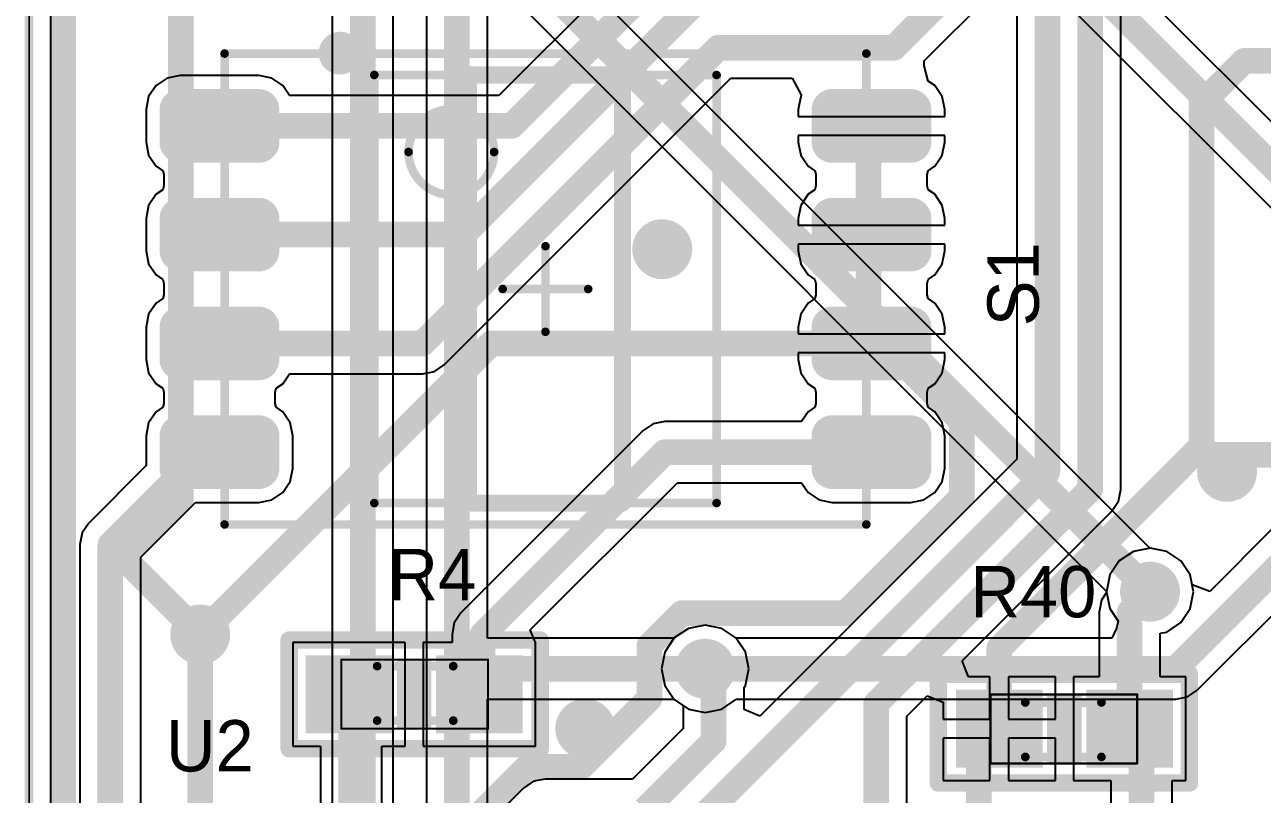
# Model space of a CAD drawing. Header units: millimetres. Extents: x 59 to 152, y 30 to 146.
# Drawn here: x 59.95 to 74.41, y 64.23 to 73.22 of the extents above; entities that cross this region are included whole.
import ezdxf

# ---------------------------------------------------------------- set-up
doc = ezdxf.new("R2010")
doc.units = ezdxf.units.MM
for name, color, linetype in [('BottomLayer', 5, 'Continuous'), ('BottomSolder', 6, 'Continuous'), ('KeepOutLayer', 6, 'Continuous'), ('Mechanical1', 6, 'Continuous'), ('Mechanical13', 56, 'Continuous'), ('Mechanical15', 56, 'Continuous'), ('Mechanical16', 56, 'Continuous'), ('Mechanical6', 56, 'Continuous'), ('MultiLayer', 9, 'Continuous'), ('TopLayer', 1, 'Continuous'), ('TopOverlay', 2, 'Continuous'), ('TopPaste', 8, 'Continuous'), ('TopSolder', 216, 'Continuous'), ('ViaHoleLayer', 16, 'Continuous')]:
    doc.layers.add(name, color=color, linetype=linetype)

# ---------------------------------------------------------------- blocks, each defined once
blk = doc.blocks.new('R0603_256')
at = {"layer": 'Mechanical16'}
for points, const_width in [([(-0.85, -0.4), (-0.85, 0.406)], 0.0254), ([(-0.85, 0.406), (0.864, 0.406)], 0.0254), ([(-0.432, 0.33), (0.457, 0.33)], 0.102), ([(0.864, -0.4), (0.864, 0.406)], 0.0254), ([(-0.432, -0.306), (0.457, -0.306)], 0.102), ([(-0.85, -0.4), (0.864, -0.4)], 0.0254)]:
    blk.add_lwpolyline(points, dxfattribs=dict(at, const_width=const_width))
for points, const_width in [([(-0.856, 0.406, 1), (-0.844, 0.406, 1)], 0.0127), ([(-0.856, 0.406, 1), (-0.844, 0.406, 1)], 0.0127), ([(-0.457, 0.33, 1), (-0.407, 0.33, 1)], 0.0508), ([(0.432, 0.33, 1), (0.483, 0.33, 1)], 0.0508), ([(0.857, 0.406, 1), (0.87, 0.406, 1)], 0.0127), ([(0.857, 0.406, 1), (0.87, 0.406, 1)], 0.0127), ([(-0.457, -0.306, 1), (-0.407, -0.306, 1)], 0.0508), ([(0.432, -0.306, 1), (0.483, -0.306, 1)], 0.0508), ([(-0.856, -0.4, 1), (-0.844, -0.4, 1)], 0.0127), ([(-0.856, -0.4, 1), (-0.844, -0.4, 1)], 0.0127), ([(0.857, -0.4, 1), (0.87, -0.4, 1)], 0.0127), ([(0.857, -0.4, 1), (0.87, -0.4, 1)], 0.0127)]:
    blk.add_lwpolyline(points, format="xyb", close=True, dxfattribs=dict(at, const_width=const_width))
for points in [[(-0.838, -0.4), (-0.432, -0.4), (-0.838, 0.406), (-0.432, 0.406)], [(0.432, -0.4), (0.838, -0.4), (0.432, 0.406), (0.838, 0.406)]]:
    blk.add_solid(points, dxfattribs=at)
at = {"layer": 'Mechanical6'}
blk.add_solid([(-0.2, -0.4), (0.203, -0.4), (-0.2, 0.406), (0.203, 0.406)], dxfattribs=at)
at = {"layer": 'TopLayer'}
for points in [[(-1.219, -0.406), (-0.305, -0.406), (-1.219, 0.406), (-0.305, 0.406)], [(0.305, -0.406), (1.219, -0.406), (0.305, 0.406), (1.219, 0.406)]]:
    blk.add_solid(points, dxfattribs=at)
at = {"layer": 'TopOverlay', "const_width": 0.203}
for points in [[(-1.46, -0.635), (-1.46, 0.635)], [(-1.46, 0.635), (1.473, 0.635)], [(1.473, -0.635), (1.473, 0.635)], [(-1.46, -0.635), (1.473, -0.635)]]:
    blk.add_lwpolyline(points, dxfattribs=at)
at = {"layer": 'TopOverlay', "const_width": 0.102}
for points in [[(-1.511, 0.635, 1), (-1.41, 0.635, 1)], [(-1.511, 0.635, 1), (-1.41, 0.635, 1)], [(1.422, 0.635, 1), (1.524, 0.635, 1)], [(1.422, 0.635, 1), (1.524, 0.635, 1)], [(-1.511, -0.635, 1), (-1.41, -0.635, 1)], [(-1.511, -0.635, 1), (-1.41, -0.635, 1)], [(1.422, -0.635, 1), (1.524, -0.635, 1)], [(1.422, -0.635, 1), (1.524, -0.635, 1)]]:
    blk.add_lwpolyline(points, format="xyb", close=True, dxfattribs=at)
at = {"layer": 'TopPaste'}
for points in [[(-1.219, -0.406), (-0.305, -0.406), (-1.219, 0.406), (-0.305, 0.406)], [(0.305, -0.406), (1.219, -0.406), (0.305, 0.406), (1.219, 0.406)]]:
    blk.add_solid(points, dxfattribs=at)
at = {"layer": 'TopSolder'}
for points in [[(-1.269, -0.456), (-0.255, -0.456), (-1.269, 0.456), (-0.255, 0.456)], [(0.255, -0.456), (1.269, -0.456), (0.255, 0.456), (1.269, 0.456)]]:
    blk.add_solid(points, dxfattribs=at)
blk = doc.blocks.new('R0603_291')
at = {"layer": 'Mechanical16'}
for points, const_width in [([(-0.85, 0.406), (-0.85, -0.4)], 0.0254), ([(0.864, 0.406), (-0.85, 0.406)], 0.0254), ([(0.457, 0.33), (-0.432, 0.33)], 0.102), ([(0.864, 0.406), (0.864, -0.4)], 0.0254), ([(0.457, -0.306), (-0.432, -0.306)], 0.102), ([(0.864, -0.4), (-0.85, -0.4)], 0.0254)]:
    blk.add_lwpolyline(points, dxfattribs=dict(at, const_width=const_width))
for points, const_width in [([(-0.856, 0.406, 1), (-0.844, 0.406, 1)], 0.0127), ([(-0.856, 0.406, 1), (-0.844, 0.406, 1)], 0.0127), ([(-0.457, 0.33, 1), (-0.407, 0.33, 1)], 0.0508), ([(0.432, 0.33, 1), (0.483, 0.33, 1)], 0.0508), ([(0.857, 0.406, 1), (0.87, 0.406, 1)], 0.0127), ([(0.857, 0.406, 1), (0.87, 0.406, 1)], 0.0127), ([(-0.457, -0.306, 1), (-0.407, -0.306, 1)], 0.0508), ([(0.432, -0.306, 1), (0.483, -0.306, 1)], 0.0508), ([(-0.856, -0.4, 1), (-0.844, -0.4, 1)], 0.0127), ([(-0.856, -0.4, 1), (-0.844, -0.4, 1)], 0.0127), ([(0.857, -0.4, 1), (0.87, -0.4, 1)], 0.0127), ([(0.857, -0.4, 1), (0.87, -0.4, 1)], 0.0127)]:
    blk.add_lwpolyline(points, format="xyb", close=True, dxfattribs=dict(at, const_width=const_width))
for points in [[(-0.838, -0.4), (-0.432, -0.4), (-0.838, 0.406), (-0.432, 0.406)], [(0.432, -0.4), (0.838, -0.4), (0.432, 0.406), (0.838, 0.406)]]:
    blk.add_solid(points, dxfattribs=at)
at = {"layer": 'Mechanical6'}
blk.add_solid([(-0.2, -0.4), (0.203, -0.4), (-0.2, 0.406), (0.203, 0.406)], dxfattribs=at)
at = {"layer": 'TopLayer'}
for points in [[(-1.219, -0.406), (-0.305, -0.406), (-1.219, 0.406), (-0.305, 0.406)], [(0.305, -0.406), (1.219, -0.406), (0.305, 0.406), (1.219, 0.406)]]:
    blk.add_solid(points, dxfattribs=at)
at = {"layer": 'TopOverlay', "const_width": 0.203}
for points in [[(-1.46, 0.635), (-1.46, -0.635)], [(1.473, 0.635), (-1.46, 0.635)], [(1.473, 0.635), (1.473, -0.635)], [(1.473, -0.635), (-1.46, -0.635)]]:
    blk.add_lwpolyline(points, dxfattribs=at)
at = {"layer": 'TopOverlay', "const_width": 0.102}
for points in [[(-1.511, 0.635, 1), (-1.41, 0.635, 1)], [(-1.511, 0.635, 1), (-1.41, 0.635, 1)], [(1.422, 0.635, 1), (1.524, 0.635, 1)], [(1.422, 0.635, 1), (1.524, 0.635, 1)], [(-1.511, -0.635, 1), (-1.41, -0.635, 1)], [(-1.511, -0.635, 1), (-1.41, -0.635, 1)], [(1.422, -0.635, 1), (1.524, -0.635, 1)], [(1.422, -0.635, 1), (1.524, -0.635, 1)]]:
    blk.add_lwpolyline(points, format="xyb", close=True, dxfattribs=at)
at = {"layer": 'TopPaste'}
for points in [[(-1.219, -0.406), (-0.305, -0.406), (-1.219, 0.406), (-0.305, 0.406)], [(0.305, -0.406), (1.219, -0.406), (0.305, 0.406), (1.219, 0.406)]]:
    blk.add_solid(points, dxfattribs=at)
at = {"layer": 'TopSolder'}
for points in [[(-1.269, -0.456), (-0.255, -0.456), (-1.269, 0.456), (-0.255, 0.456)], [(0.255, -0.456), (1.269, -0.456), (0.255, 0.456), (1.269, 0.456)]]:
    blk.add_solid(points, dxfattribs=at)
blk = doc.blocks.new('218_4LPSTR_330')
at = {"layer": 'Mechanical13', "const_width": 0.1}
for points in [[(-2, 2.5), (2, 2.5)], [(-2, -2.5), (-2, 2.5)], [(2, -2.5), (2, 2.5)], [(-2, -2.5), (2, -2.5)]]:
    blk.add_lwpolyline(points, dxfattribs=at)
at = {"layer": 'Mechanical13'}
for points, const_width in [([(-2.025, 2.5, 1), (-1.975, 2.5, 1)], 0.05), ([(-2.025, 2.5, 1), (-1.975, 2.5, 1)], 0.05), ([(1.975, 2.5, 1), (2.025, 2.5, 1)], 0.05), ([(1.975, 2.5, 1), (2.025, 2.5, 1)], 0.05), ([(-0.6, 1.6, 1), (-1.6, 1.6, 1)], 0.1), ([(-1.625, 1.6, 1), (-1.575, 1.6, 1)], 0.05), ([(-0.625, 1.6, 1), (-0.575, 1.6, 1)], 0.05), ([(-2.025, -2.5, 1), (-1.975, -2.5, 1)], 0.05), ([(-2.025, -2.5, 1), (-1.975, -2.5, 1)], 0.05), ([(1.975, -2.5, 1), (2.025, -2.5, 1)], 0.05), ([(1.975, -2.5, 1), (2.025, -2.5, 1)], 0.05)]:
    blk.add_lwpolyline(points, format="xyb", close=True, dxfattribs=dict(at, const_width=const_width))
at = {"layer": 'Mechanical15', "const_width": 0.1}
for points in [[(-3.75, 2.75), (3.75, 2.75)], [(-3.75, -2.75), (-3.75, 2.75)], [(3.75, -2.75), (3.75, 2.75)], [(0, -0.5), (0, 0.5)], [(-0.5, 0), (0.5, 0)], [(-3.75, -2.75), (3.75, -2.75)]]:
    blk.add_lwpolyline(points, dxfattribs=at)
at = {"layer": 'Mechanical15', "const_width": 0.05}
for points in [[(-3.775, 2.75, 1), (-3.725, 2.75, 1)], [(-3.775, 2.75, 1), (-3.725, 2.75, 1)], [(3.725, 2.75, 1), (3.775, 2.75, 1)], [(3.725, 2.75, 1), (3.775, 2.75, 1)], [(-0.025, 0.5, 1), (0.025, 0.5, 1)], [(-0.525, 0, 1), (-0.475, 0, 1)], [(0.475, 0, 1), (0.525, 0, 1)], [(-0.025, -0.5, 1), (0.025, -0.5, 1)], [(-3.775, -2.75, 1), (-3.725, -2.75, 1)], [(-3.775, -2.75, 1), (-3.725, -2.75, 1)], [(3.725, -2.75, 1), (3.775, -2.75, 1)], [(3.725, -2.75, 1), (3.775, -2.75, 1)]]:
    blk.add_lwpolyline(points, format="xyb", close=True, dxfattribs=at)
at = {"layer": 'TopLayer', "const_width": 0.19}
for points in [[(-4.365, 2.095, 1), (-4.175, 2.095, 1)], [(-3.445, 2.095, 1), (-3.255, 2.095, 1)], [(3.255, 2.095, 1), (3.445, 2.095, 1)], [(4.175, 2.095, 1), (4.365, 2.095, 1)], [(-4.365, 1.715, 1), (-4.175, 1.715, 1)], [(-3.445, 1.715, 1), (-3.255, 1.715, 1)], [(3.255, 1.715, 1), (3.445, 1.715, 1)], [(4.175, 1.715, 1), (4.365, 1.715, 1)], [(-4.365, 0.825, 1), (-4.175, 0.825, 1)], [(-3.445, 0.825, 1), (-3.255, 0.825, 1)], [(3.255, 0.825, 1), (3.445, 0.825, 1)], [(4.175, 0.825, 1), (4.365, 0.825, 1)], [(-4.365, 0.445, 1), (-4.175, 0.445, 1)], [(-3.445, 0.445, 1), (-3.255, 0.445, 1)], [(3.255, 0.445, 1), (3.445, 0.445, 1)], [(4.175, 0.445, 1), (4.365, 0.445, 1)], [(-4.365, -0.445, 1), (-4.175, -0.445, 1)], [(-3.445, -0.445, 1), (-3.255, -0.445, 1)], [(3.255, -0.445, 1), (3.445, -0.445, 1)], [(4.175, -0.445, 1), (4.365, -0.445, 1)], [(-4.365, -0.825, 1), (-4.175, -0.825, 1)], [(-3.445, -0.825, 1), (-3.255, -0.825, 1)], [(3.255, -0.825, 1), (3.445, -0.825, 1)], [(4.175, -0.825, 1), (4.365, -0.825, 1)], [(-4.365, -1.715, 1), (-4.175, -1.715, 1)], [(-3.445, -1.715, 1), (-3.255, -1.715, 1)], [(3.255, -1.715, 1), (3.445, -1.715, 1)], [(4.175, -1.715, 1), (4.365, -1.715, 1)], [(-4.365, -2.095, 1), (-4.175, -2.095, 1)], [(-3.445, -2.095, 1), (-3.255, -2.095, 1)], [(3.255, -2.095, 1), (3.445, -2.095, 1)], [(4.175, -2.095, 1), (4.365, -2.095, 1)]]:
    blk.add_lwpolyline(points, format="xyb", close=True, dxfattribs=at)
at = {"layer": 'TopLayer'}
for points in [[(-3.35, 1.525), (-3.35, 2.285), (-4.27, 1.525), (-4.27, 2.285)], [(4.27, 1.525), (4.27, 2.285), (3.35, 1.525), (3.35, 2.285)], [(-3.16, 1.715), (-3.16, 2.095), (-4.46, 1.715), (-4.46, 2.095)], [(4.46, 1.715), (4.46, 2.095), (3.16, 1.715), (3.16, 2.095)], [(-3.35, 0.255), (-3.35, 1.015), (-4.27, 0.255), (-4.27, 1.015)], [(4.27, 0.255), (4.27, 1.015), (3.35, 0.255), (3.35, 1.015)], [(-3.16, 0.445), (-3.16, 0.825), (-4.46, 0.445), (-4.46, 0.825)], [(4.46, 0.445), (4.46, 0.825), (3.16, 0.445), (3.16, 0.825)], [(-3.35, -1.015), (-3.35, -0.255), (-4.27, -1.015), (-4.27, -0.255)], [(4.27, -1.015), (4.27, -0.255), (3.35, -1.015), (3.35, -0.255)], [(-3.16, -0.825), (-3.16, -0.445), (-4.46, -0.825), (-4.46, -0.445)], [(4.46, -0.825), (4.46, -0.445), (3.16, -0.825), (3.16, -0.445)], [(-3.35, -2.285), (-3.35, -1.525), (-4.27, -2.285), (-4.27, -1.525)], [(4.27, -2.285), (4.27, -1.525), (3.35, -2.285), (3.35, -1.525)], [(-3.16, -2.095), (-3.16, -1.715), (-4.46, -2.095), (-4.46, -1.715)], [(4.46, -2.095), (4.46, -1.715), (3.16, -2.095), (3.16, -1.715)]]:
    blk.add_solid(points, dxfattribs=at)
at = {"layer": 'TopOverlay'}
for points, const_width in [([(-2.275, 2.755, 1), (-2.525, 2.755, 1)], 0.25), ([(-2.588, 2.755, 1), (-2.463, 2.755, 1)], 0.125), ([(-2.337, 2.755, 1), (-2.213, 2.755, 1)], 0.125), ([(-0.95, 2.5, 1), (-0.85, 2.5, 1)], 0.1), ([(-0.95, 2.5, 1), (-0.85, 2.5, 1)], 0.1), ([(0.85, 2.5, 1), (0.95, 2.5, 1)], 0.1), ([(0.85, 2.5, 1), (0.95, 2.5, 1)], 0.1), ([(-0.95, -2.5, 1), (-0.85, -2.5, 1)], 0.1), ([(-0.95, -2.5, 1), (-0.85, -2.5, 1)], 0.1), ([(0.85, -2.5, 1), (0.95, -2.5, 1)], 0.1), ([(0.85, -2.5, 1), (0.95, -2.5, 1)], 0.1)]:
    blk.add_lwpolyline(points, format="xyb", close=True, dxfattribs=dict(at, const_width=const_width))
at = {"layer": 'TopOverlay', "const_width": 0.2}
for points in [[(-0.9, 2.5), (0.9, 2.5)], [(-0.9, -2.5), (-0.9, 2.5)], [(0.9, -2.5), (0.9, 2.5)], [(-0.9, -2.5), (0.9, -2.5)]]:
    blk.add_lwpolyline(points, dxfattribs=at)
at = {"layer": 'TopPaste', "const_width": 0.19}
for points in [[(-4.365, 2.095, 1), (-4.175, 2.095, 1)], [(-3.445, 2.095, 1), (-3.255, 2.095, 1)], [(3.255, 2.095, 1), (3.445, 2.095, 1)], [(4.175, 2.095, 1), (4.365, 2.095, 1)], [(-4.365, 1.715, 1), (-4.175, 1.715, 1)], [(-3.445, 1.715, 1), (-3.255, 1.715, 1)], [(3.255, 1.715, 1), (3.445, 1.715, 1)], [(4.175, 1.715, 1), (4.365, 1.715, 1)], [(-4.365, 0.825, 1), (-4.175, 0.825, 1)], [(-3.445, 0.825, 1), (-3.255, 0.825, 1)], [(3.255, 0.825, 1), (3.445, 0.825, 1)], [(4.175, 0.825, 1), (4.365, 0.825, 1)], [(-4.365, 0.445, 1), (-4.175, 0.445, 1)], [(-3.445, 0.445, 1), (-3.255, 0.445, 1)], [(3.255, 0.445, 1), (3.445, 0.445, 1)], [(4.175, 0.445, 1), (4.365, 0.445, 1)], [(-4.365, -0.445, 1), (-4.175, -0.445, 1)], [(-3.445, -0.445, 1), (-3.255, -0.445, 1)], [(3.255, -0.445, 1), (3.445, -0.445, 1)], [(4.175, -0.445, 1), (4.365, -0.445, 1)], [(-4.365, -0.825, 1), (-4.175, -0.825, 1)], [(-3.445, -0.825, 1), (-3.255, -0.825, 1)], [(3.255, -0.825, 1), (3.445, -0.825, 1)], [(4.175, -0.825, 1), (4.365, -0.825, 1)], [(-4.365, -1.715, 1), (-4.175, -1.715, 1)], [(-3.445, -1.715, 1), (-3.255, -1.715, 1)], [(3.255, -1.715, 1), (3.445, -1.715, 1)], [(4.175, -1.715, 1), (4.365, -1.715, 1)], [(-4.365, -2.095, 1), (-4.175, -2.095, 1)], [(-3.445, -2.095, 1), (-3.255, -2.095, 1)], [(3.255, -2.095, 1), (3.445, -2.095, 1)], [(4.175, -2.095, 1), (4.365, -2.095, 1)]]:
    blk.add_lwpolyline(points, format="xyb", close=True, dxfattribs=at)
at = {"layer": 'TopPaste'}
for points in [[(-3.35, 1.525), (-3.35, 2.285), (-4.27, 1.525), (-4.27, 2.285)], [(4.27, 1.525), (4.27, 2.285), (3.35, 1.525), (3.35, 2.285)], [(-3.16, 1.715), (-3.16, 2.095), (-4.46, 1.715), (-4.46, 2.095)], [(4.46, 1.715), (4.46, 2.095), (3.16, 1.715), (3.16, 2.095)], [(-3.35, 0.255), (-3.35, 1.015), (-4.27, 0.255), (-4.27, 1.015)], [(4.27, 0.255), (4.27, 1.015), (3.35, 0.255), (3.35, 1.015)], [(-3.16, 0.445), (-3.16, 0.825), (-4.46, 0.445), (-4.46, 0.825)], [(4.46, 0.445), (4.46, 0.825), (3.16, 0.445), (3.16, 0.825)], [(-3.35, -1.015), (-3.35, -0.255), (-4.27, -1.015), (-4.27, -0.255)], [(4.27, -1.015), (4.27, -0.255), (3.35, -1.015), (3.35, -0.255)], [(-3.16, -0.825), (-3.16, -0.445), (-4.46, -0.825), (-4.46, -0.445)], [(4.46, -0.825), (4.46, -0.445), (3.16, -0.825), (3.16, -0.445)], [(-3.35, -2.285), (-3.35, -1.525), (-4.27, -2.285), (-4.27, -1.525)], [(4.27, -2.285), (4.27, -1.525), (3.35, -2.285), (3.35, -1.525)], [(-3.16, -2.095), (-3.16, -1.715), (-4.46, -2.095), (-4.46, -1.715)], [(4.46, -2.095), (4.46, -1.715), (3.16, -2.095), (3.16, -1.715)]]:
    blk.add_solid(points, dxfattribs=at)
at = {"layer": 'TopSolder', "const_width": 0.24}
for points in [[(-4.39, 2.095, 1), (-4.15, 2.095, 1)], [(-3.47, 2.095, 1), (-3.23, 2.095, 1)], [(3.23, 2.095, 1), (3.47, 2.095, 1)], [(4.15, 2.095, 1), (4.39, 2.095, 1)], [(-4.39, 1.715, 1), (-4.15, 1.715, 1)], [(-3.47, 1.715, 1), (-3.23, 1.715, 1)], [(3.23, 1.715, 1), (3.47, 1.715, 1)], [(4.15, 1.715, 1), (4.39, 1.715, 1)], [(-4.39, 0.825, 1), (-4.15, 0.825, 1)], [(-3.47, 0.825, 1), (-3.23, 0.825, 1)], [(3.23, 0.825, 1), (3.47, 0.825, 1)], [(4.15, 0.825, 1), (4.39, 0.825, 1)], [(-4.39, 0.445, 1), (-4.15, 0.445, 1)], [(-3.47, 0.445, 1), (-3.23, 0.445, 1)], [(3.23, 0.445, 1), (3.47, 0.445, 1)], [(4.15, 0.445, 1), (4.39, 0.445, 1)], [(-4.39, -0.445, 1), (-4.15, -0.445, 1)], [(-3.47, -0.445, 1), (-3.23, -0.445, 1)], [(3.23, -0.445, 1), (3.47, -0.445, 1)], [(4.15, -0.445, 1), (4.39, -0.445, 1)], [(-4.39, -0.825, 1), (-4.15, -0.825, 1)], [(-3.47, -0.825, 1), (-3.23, -0.825, 1)], [(3.23, -0.825, 1), (3.47, -0.825, 1)], [(4.15, -0.825, 1), (4.39, -0.825, 1)], [(-4.39, -1.715, 1), (-4.15, -1.715, 1)], [(-3.47, -1.715, 1), (-3.23, -1.715, 1)], [(3.23, -1.715, 1), (3.47, -1.715, 1)], [(4.15, -1.715, 1), (4.39, -1.715, 1)], [(-4.39, -2.095, 1), (-4.15, -2.095, 1)], [(-3.47, -2.095, 1), (-3.23, -2.095, 1)], [(3.23, -2.095, 1), (3.47, -2.095, 1)], [(4.15, -2.095, 1), (4.39, -2.095, 1)]]:
    blk.add_lwpolyline(points, format="xyb", close=True, dxfattribs=at)
at = {"layer": 'TopSolder'}
for points in [[(-3.35, 1.475), (-3.35, 2.335), (-4.27, 1.475), (-4.27, 2.335)], [(4.27, 1.475), (4.27, 2.335), (3.35, 1.475), (3.35, 2.335)], [(-3.11, 1.715), (-3.11, 2.095), (-4.51, 1.715), (-4.51, 2.095)], [(4.51, 1.715), (4.51, 2.095), (3.11, 1.715), (3.11, 2.095)], [(-3.35, 0.205), (-3.35, 1.065), (-4.27, 0.205), (-4.27, 1.065)], [(4.27, 0.205), (4.27, 1.065), (3.35, 0.205), (3.35, 1.065)], [(-3.11, 0.445), (-3.11, 0.825), (-4.51, 0.445), (-4.51, 0.825)], [(4.51, 0.445), (4.51, 0.825), (3.11, 0.445), (3.11, 0.825)], [(-3.35, -1.065), (-3.35, -0.205), (-4.27, -1.065), (-4.27, -0.205)], [(4.27, -1.065), (4.27, -0.205), (3.35, -1.065), (3.35, -0.205)], [(-3.11, -0.825), (-3.11, -0.445), (-4.51, -0.825), (-4.51, -0.445)], [(4.51, -0.825), (4.51, -0.445), (3.11, -0.825), (3.11, -0.445)], [(-3.35, -2.335), (-3.35, -1.475), (-4.27, -2.335), (-4.27, -1.475)], [(4.27, -2.335), (4.27, -1.475), (3.35, -2.335), (3.35, -1.475)], [(-3.11, -2.095), (-3.11, -1.715), (-4.51, -2.095), (-4.51, -1.715)], [(4.51, -2.095), (4.51, -1.715), (3.11, -2.095), (3.11, -1.715)]]:
    blk.add_solid(points, dxfattribs=at)

msp = doc.modelspace()

# ---------------------------------------------------------------- linework, layer by layer
at = {"layer": 'BottomLayer'}
for p, q in [((60.255, 47.912), (60.255, 132.1)), ((63.543, 114.883), (63.543, 53.163)), ((64.257, 53.163), (64.257, 98.456)), ((64.643, 86.537), (64.643, 65.7)), ((77.202, 69.402), (68.052, 78.552)), ((67.652, 77.943), (76.848, 68.748)), ((73.096, 67.109), (66.157, 74.048)), ((65.557, 73.638), (72.591, 66.604)), ((65.357, 66.057), (65.357, 73.573)), ((74.543, 67.348), (73.799, 66.604)), ((73.1, 67.11), (73.096, 67.109)), ((73.295, 67.071), (73.1, 67.11)), ((73.46, 66.96), (73.295, 67.071)), ((73.571, 66.795), (73.46, 66.96)), ((73.652, 65.448), (75.152, 66.948)), ((73.594, 66.681), (73.571, 66.795)), ((73.799, 66.604), (73.594, 66.681)), ((72.591, 66.604), (72.59, 66.6)), ((72.59, 66.6), (72.629, 66.405)), ((72.629, 66.405), (72.728, 66.257)), ((72.728, 66.257), (72.708, 66.173)), ((67.705, 66.171), (67.54, 66.06)), ((67.9, 66.21), (67.705, 66.171)), ((68.095, 66.171), (67.9, 66.21)), ((68.26, 66.06), (68.095, 66.171)), ((72.708, 66.173), (72.653, 66.057)), ((67.537, 66.057), (65.357, 66.057)), ((67.54, 66.06), (67.537, 66.057)), ((68.263, 66.057), (68.26, 66.06)), ((72.653, 66.057), (68.263, 66.057)), ((64.643, 65.7), (64.643, 51.548)), ((73.4, 65.343), (73.537, 65.37)), ((73.537, 65.37), (73.652, 65.448)), ((65.357, 51.4), (65.357, 65.343)), ((65.357, 65.343), (67.537, 65.343)), ((67.537, 65.343), (67.54, 65.34)), ((67.54, 65.34), (67.705, 65.229)), ((67.705, 65.229), (67.9, 65.19)), ((67.9, 65.19), (68.095, 65.229)), ((68.095, 65.229), (68.26, 65.34)), ((68.26, 65.34), (68.263, 65.343)), ((68.263, 65.343), (73.4, 65.343))]:
    msp.add_line(p, q, dxfattribs=at)
at = {"layer": 'BottomLayer', "const_width": 0.3}
for points in [[(63.9, 52.8), (63.9, 123)], [(61.775, 67.675), (61.775, 95.5)], [(65, 65.7), (65, 86.9)], [(67.8, 78.3), (77.1, 69)], [(65.8, 73.9), (73.1, 66.6)], [(61.1, 67), (61.775, 67.675)], [(73.4, 65.7), (74.9, 67.2)], [(61.1, 67), (62, 66.1)], [(62, 48.95), (62, 66.1)], [(65, 65.7), (67.9, 65.7)], [(65, 51.4), (65, 65.7)], [(67.9, 65.7), (73.4, 65.7)]]:
    msp.add_lwpolyline(points, dxfattribs=at)
at = {"layer": 'BottomLayer'}
for points, const_width in [([(67.25, 70.6, 1), (67.55, 70.6, 1)], 0.3), ([(73.85, 68, 1), (74.15, 68, 1)], 0.3), ([(61.7, 67.675, 1), (61.85, 67.675, 1)], 0.15), ([(61.7, 67.675, 1), (61.85, 67.675, 1)], 0.15), ([(61.025, 67, 1), (61.175, 67, 1)], 0.15), ([(61.025, 67, 1), (61.175, 67, 1)], 0.15), ([(72.95, 66.6, 1), (73.25, 66.6, 1)], 0.3), ([(73.025, 66.6, 1), (73.175, 66.6, 1)], 0.15), ([(61.85, 66.1, 1), (62.15, 66.1, 1)], 0.3), ([(61.925, 66.1, 1), (62.075, 66.1, 1)], 0.15), ([(61.925, 66.1, 1), (62.075, 66.1, 1)], 0.15), ([(67.75, 65.7, 1), (68.05, 65.7, 1)], 0.3), ([(64.925, 65.7, 1), (65.075, 65.7, 1)], 0.15), ([(64.925, 65.7, 1), (65.075, 65.7, 1)], 0.15), ([(64.925, 65.7, 1), (65.075, 65.7, 1)], 0.15), ([(67.825, 65.7, 1), (67.975, 65.7, 1)], 0.15), ([(67.825, 65.7, 1), (67.975, 65.7, 1)], 0.15), ([(73.325, 65.7, 1), (73.475, 65.7, 1)], 0.15), ([(73.325, 65.7, 1), (73.475, 65.7, 1)], 0.15), ([(66.35, 65, 1), (66.65, 65, 1)], 0.3)]:
    msp.add_lwpolyline(points, format="xyb", close=True, dxfattribs=dict(at, const_width=const_width))
at = {"layer": 'BottomSolder', "const_width": 0.35}
for points in [[(67.225, 70.6, 1), (67.575, 70.6, 1)], [(73.825, 68, 1), (74.175, 68, 1)], [(72.925, 66.6, 1), (73.275, 66.6, 1)], [(61.825, 66.1, 1), (62.175, 66.1, 1)], [(67.725, 65.7, 1), (68.075, 65.7, 1)], [(66.325, 65, 1), (66.675, 65, 1)]]:
    msp.add_lwpolyline(points, format="xyb", close=True, dxfattribs=at)
at = {"layer": 'KeepOutLayer', "const_width": 0.1}
msp.add_lwpolyline([(60, 40), (60, 140)], dxfattribs=at)
at = {"layer": 'Mechanical1', "const_width": 0.02}
msp.add_lwpolyline([(60, 40), (60, 140)], dxfattribs=at)
at = {"layer": 'MultiLayer', "const_width": 0.3}
for points in [[(67.25, 70.6, 1), (67.55, 70.6, 1)], [(73.85, 68, 1), (74.15, 68, 1)], [(72.95, 66.6, 1), (73.25, 66.6, 1)], [(61.85, 66.1, 1), (62.15, 66.1, 1)], [(67.75, 65.7, 1), (68.05, 65.7, 1)], [(66.35, 65, 1), (66.65, 65, 1)]]:
    msp.add_lwpolyline(points, format="xyb", close=True, dxfattribs=at)
at = {"layer": 'TopLayer'}
for p, q in [((72.757, 67.793), (72.757, 80.398)), ((60.255, 53.132), (60.255, 74.603)), ((67.007, 73.911), (65.492, 72.397)), ((70.461, 72.8), (71.358, 73.697)), ((71.543, 73.621), (71.543, 68.148)), ((70.46, 72.743), (70.461, 72.8)), ((70.508, 72.564), (70.46, 72.743)), ((61.613, 72.597), (61.484, 72.511)), ((61.765, 72.628), (61.613, 72.597)), ((62.685, 72.628), (61.765, 72.628)), ((62.837, 72.597), (62.685, 72.628)), ((62.966, 72.511), (62.837, 72.597)), ((61.484, 72.511), (61.398, 72.382)), ((63.043, 72.397), (62.966, 72.511)), ((64.852, 69.248), (68.201, 72.596)), ((68.201, 72.596), (68.92, 72.596)), ((68.92, 72.596), (69.027, 72.396)), ((70.586, 72.511), (70.508, 72.564)), ((70.672, 72.382), (70.586, 72.511)), ((61.398, 72.382), (61.367, 72.23)), ((65.492, 72.397), (63.043, 72.397)), ((69.018, 72.382), (68.987, 72.23)), ((69.027, 72.396), (69.018, 72.382)), ((70.703, 72.23), (70.672, 72.382)), ((61.367, 72.23), (61.367, 71.85)), ((68.987, 72.23), (68.987, 72.15)), ((70.703, 72.15), (70.703, 72.23)), ((68.987, 72.15), (69.845, 72.15)), ((69.845, 72.15), (70.703, 72.15)), ((69.845, 71.93), (68.987, 71.93)), ((68.987, 71.93), (68.987, 71.85)), ((70.703, 71.93), (69.845, 71.93)), ((70.703, 71.85), (70.703, 71.93)), ((61.367, 71.85), (61.398, 71.698)), ((68.987, 71.85), (69.018, 71.698)), ((70.672, 71.698), (70.703, 71.85)), ((61.398, 71.698), (61.484, 71.569)), ((69.018, 71.698), (69.104, 71.569)), ((70.586, 71.569), (70.672, 71.698)), ((61.484, 71.569), (61.563, 71.516)), ((61.563, 71.516), (61.575, 71.471)), ((61.575, 71.471), (61.575, 71.339)), ((69.104, 71.569), (69.183, 71.516)), ((69.183, 71.516), (69.195, 71.471)), ((69.195, 71.471), (69.195, 71.339)), ((70.495, 71.471), (70.507, 71.516)), ((70.495, 71.339), (70.495, 71.471)), ((70.507, 71.516), (70.586, 71.569)), ((61.575, 71.339), (61.563, 71.294)), ((69.195, 71.339), (69.183, 71.294)), ((70.507, 71.294), (70.495, 71.339)), ((61.484, 71.241), (61.398, 71.112)), ((61.563, 71.294), (61.484, 71.241)), ((69.104, 71.241), (69.018, 71.112)), ((69.183, 71.294), (69.104, 71.241)), ((70.586, 71.241), (70.507, 71.294)), ((70.672, 71.112), (70.586, 71.241)), ((61.398, 71.112), (61.367, 70.96)), ((69.018, 71.112), (68.987, 70.96)), ((70.703, 70.96), (70.672, 71.112)), ((61.367, 70.96), (61.367, 70.58)), ((68.987, 70.96), (68.987, 70.88)), ((68.987, 70.88), (69.845, 70.88)), ((69.845, 70.88), (70.703, 70.88)), ((70.703, 70.88), (70.703, 70.96)), ((61.367, 70.58), (61.398, 70.428)), ((69.845, 70.66), (68.987, 70.66)), ((68.987, 70.66), (68.987, 70.58)), ((68.987, 70.58), (69.018, 70.428)), ((70.703, 70.66), (69.845, 70.66)), ((70.672, 70.428), (70.703, 70.58)), ((70.703, 70.58), (70.703, 70.66)), ((61.398, 70.428), (61.484, 70.299)), ((69.018, 70.428), (69.104, 70.299)), ((70.586, 70.299), (70.672, 70.428)), ((61.484, 70.299), (61.563, 70.246)), ((69.104, 70.299), (69.183, 70.246)), ((70.507, 70.246), (70.586, 70.299)), ((61.563, 70.246), (61.575, 70.201)), ((61.575, 70.201), (61.575, 70.069)), ((69.183, 70.246), (69.195, 70.201)), ((69.195, 70.201), (69.195, 70.069)), ((70.495, 70.201), (70.507, 70.246)), ((70.495, 70.069), (70.495, 70.201)), ((61.563, 70.024), (61.484, 69.971)), ((61.575, 70.069), (61.563, 70.024)), ((69.183, 70.024), (69.104, 69.971)), ((69.195, 70.069), (69.183, 70.024)), ((70.507, 70.024), (70.495, 70.069)), ((70.586, 69.971), (70.507, 70.024)), ((61.484, 69.971), (61.398, 69.842)), ((69.104, 69.971), (69.018, 69.842)), ((70.672, 69.842), (70.586, 69.971)), ((61.398, 69.842), (61.367, 69.69)), ((69.018, 69.842), (68.987, 69.69)), ((70.703, 69.69), (70.672, 69.842)), ((61.367, 69.69), (61.367, 69.31)), ((68.987, 69.69), (68.987, 69.61)), ((68.987, 69.61), (69.845, 69.61)), ((69.845, 69.61), (70.703, 69.61)), ((70.703, 69.61), (70.703, 69.69)), ((61.367, 69.31), (61.398, 69.158)), ((69.845, 69.39), (68.987, 69.39)), ((68.987, 69.39), (68.987, 69.31)), ((68.987, 69.31), (69.018, 69.158)), ((70.703, 69.39), (69.845, 69.39)), ((70.672, 69.158), (70.703, 69.31)), ((70.703, 69.31), (70.703, 69.39)), ((61.398, 69.158), (61.484, 69.029)), ((62.966, 69.029), (63.043, 69.143)), ((63.043, 69.143), (64.6, 69.143)), ((64.6, 69.143), (64.737, 69.17)), ((64.737, 69.17), (64.852, 69.248)), ((69.018, 69.158), (69.104, 69.029)), ((70.586, 69.029), (70.672, 69.158)), ((61.484, 69.029), (61.563, 68.976)), ((62.887, 68.976), (62.966, 69.029)), ((69.104, 69.029), (69.183, 68.976)), ((70.507, 68.976), (70.586, 69.029)), ((61.563, 68.976), (61.575, 68.931)), ((61.575, 68.931), (61.575, 68.799)), ((62.875, 68.931), (62.887, 68.976)), ((62.875, 68.799), (62.875, 68.931)), ((69.183, 68.976), (69.195, 68.931)), ((69.195, 68.931), (69.195, 68.799)), ((70.495, 68.931), (70.507, 68.976)), ((70.495, 68.799), (70.495, 68.931)), ((61.484, 68.701), (61.398, 68.572)), ((61.563, 68.754), (61.484, 68.701)), ((61.575, 68.799), (61.563, 68.754)), ((62.887, 68.754), (62.875, 68.799)), ((62.966, 68.701), (62.887, 68.754)), ((63.052, 68.572), (62.966, 68.701)), ((69.104, 68.701), (69.027, 68.587)), ((69.183, 68.754), (69.104, 68.701)), ((69.195, 68.799), (69.183, 68.754)), ((70.507, 68.754), (70.495, 68.799)), ((70.586, 68.701), (70.507, 68.754)), ((70.672, 68.572), (70.586, 68.701)), ((61.398, 68.572), (61.367, 68.42)), ((63.083, 68.42), (63.052, 68.572)), ((67.293, 68.56), (67.178, 68.482)), ((67.43, 68.587), (67.293, 68.56)), ((69.027, 68.587), (67.43, 68.587)), ((70.703, 68.42), (70.672, 68.572)), ((61.367, 68.42), (61.367, 68.072)), ((63.083, 68.04), (63.083, 68.42)), ((67.178, 68.482), (65.048, 66.352)), ((70.703, 68.04), (70.703, 68.42)), ((71.543, 68.148), (68.542, 65.146)), ((61.367, 68.072), (60.698, 67.402)), ((63.052, 67.888), (63.083, 68.04)), ((70.672, 67.888), (70.703, 68.04)), ((62.966, 67.759), (63.052, 67.888)), ((65.858, 66.154), (67.578, 67.873)), ((67.578, 67.873), (69.027, 67.873)), ((69.027, 67.873), (69.104, 67.759)), ((70.586, 67.759), (70.672, 67.888)), ((62.837, 67.673), (62.966, 67.759)), ((69.104, 67.759), (69.233, 67.673)), ((70.457, 67.673), (70.586, 67.759)), ((72.73, 67.656), (72.757, 67.793)), ((61.307, 67.002), (61.947, 67.642)), ((61.947, 67.642), (62.685, 67.642)), ((62.685, 67.642), (62.837, 67.673)), ((69.233, 67.673), (69.385, 67.642)), ((69.385, 67.642), (70.305, 67.642)), ((70.305, 67.642), (70.457, 67.673)), ((70.903, 65.791), (72.652, 67.541)), ((72.652, 67.541), (72.73, 67.656)), ((60.698, 67.402), (60.62, 67.287)), ((60.62, 67.287), (60.593, 67.15)), ((60.593, 67.15), (60.593, 61.15)), ((73.1, 67.11), (72.905, 67.071)), ((73.295, 67.071), (73.1, 67.11)), ((61.307, 64.033), (61.307, 67.002)), ((72.74, 66.96), (72.629, 66.795)), ((72.905, 67.071), (72.74, 66.96)), ((73.46, 66.96), (73.295, 67.071)), ((73.571, 66.795), (73.46, 66.96)), ((72.629, 66.795), (72.59, 66.6)), ((73.61, 66.6), (73.571, 66.795)), ((72.592, 66.589), (72.532, 66.499)), ((72.59, 66.6), (72.592, 66.589)), ((73.571, 66.405), (73.61, 66.6)), ((72.532, 66.499), (72.505, 66.362)), ((73.46, 66.24), (73.571, 66.405)), ((64.97, 66.237), (64.943, 66.1)), ((65.048, 66.352), (64.97, 66.237)), ((72.505, 66.362), (72.505, 65.606)), ((73.295, 66.129), (73.46, 66.24)), ((64.943, 66.1), (64.943, 66.006)), ((65.919, 66.006), (65.858, 66.154)), ((67.705, 66.171), (67.54, 66.06)), ((67.9, 66.21), (67.705, 66.171)), ((68.095, 66.171), (67.9, 66.21)), ((68.26, 66.06), (68.095, 66.171)), ((73.219, 66.114), (73.295, 66.129)), ((73.219, 65.606), (73.219, 66.114)), ((64.395, 66.006), (63.081, 66.006)), ((63.081, 66.006), (63.081, 64.794)), ((64.395, 64.794), (64.395, 66.006)), ((64.943, 66.006), (64.605, 66.006)), ((64.605, 66.006), (64.605, 64.794)), ((65.919, 64.794), (65.919, 66.006)), ((65.919, 66.006), (65.919, 66.006)), ((67.54, 66.06), (67.429, 65.895)), ((68.371, 65.895), (68.26, 66.06)), ((67.429, 65.895), (67.39, 65.7)), ((68.41, 65.7), (68.371, 65.895)), ((67.39, 65.7), (67.429, 65.505)), ((68.371, 65.505), (68.41, 65.7)), ((70.979, 65.606), (70.903, 65.791)), ((71.228, 65.606), (70.979, 65.606)), ((71.228, 65.11), (71.228, 65.606)), ((71.995, 65.606), (71.448, 65.606)), ((71.448, 65.606), (71.448, 65.11)), ((71.995, 65.11), (71.995, 65.606)), ((72.505, 65.606), (72.205, 65.606)), ((72.205, 65.606), (72.205, 64.394)), ((73.519, 65.606), (73.219, 65.606)), ((73.519, 64.394), (73.519, 65.606)), ((67.429, 65.505), (67.54, 65.34)), ((68.357, 65.484), (68.371, 65.505)), ((68.357, 65.223), (68.357, 65.484)), ((70.257, 65.145), (70.496, 65.384)), ((70.496, 65.384), (70.681, 65.308)), ((67.54, 65.34), (67.643, 65.27)), ((67.643, 65.27), (67.643, 65.003)), ((68.542, 65.146), (68.357, 65.223)), ((70.681, 65.308), (70.681, 65.11)), ((70.257, 60), (70.257, 65.145)), ((70.681, 65.11), (71.228, 65.11)), ((71.448, 65.11), (71.995, 65.11)), ((67.643, 65.003), (67.052, 64.412)), ((63.081, 64.794), (63.408, 64.794)), ((63.408, 64.794), (63.408, 63.889)), ((64.122, 62.481), (64.122, 64.794)), ((64.122, 64.794), (64.395, 64.794)), ((64.605, 64.794), (65.919, 64.794)), ((71.228, 64.89), (70.681, 64.89)), ((70.681, 64.89), (70.681, 64.394)), ((71.228, 64.394), (71.228, 64.89)), ((71.995, 64.89), (71.448, 64.89)), ((71.448, 64.89), (71.448, 64.394)), ((71.995, 64.394), (71.995, 64.89)), ((65.894, 64.385), (65.778, 64.307)), ((66.031, 64.412), (65.894, 64.385)), ((67.052, 64.412), (66.031, 64.412)), ((70.681, 64.394), (71.228, 64.394)), ((71.448, 64.394), (71.995, 64.394)), ((72.205, 64.394), (72.643, 64.394)), ((72.643, 64.394), (72.643, 63.75)), ((73.357, 63.75), (73.357, 64.394)), ((73.357, 64.394), (73.519, 64.394)), ((65.778, 64.307), (65.248, 63.777))]:
    msp.add_line(p, q, dxfattribs=at)
at = {"layer": 'TopLayer', "const_width": 0.3}
for points in [[(71.9, 68), (71.9, 98.007)], [(72.4, 67.793), (72.4, 97.8)], [(60.4, 58.162), (60.4, 75.004)], [(70.109, 72.953), (71.4, 74.244)], [(65.64, 72.04), (67.553, 73.953)], [(65.077, 70.77), (67.76, 73.453)], [(64.6, 69.5), (68.053, 72.953)], [(68.053, 72.953), (70.109, 72.953)], [(73.7, 72.3), (74.2, 72.8)], [(74.2, 72.8), (104.7, 72.8)], [(73.7, 68.3), (73.7, 72.3)], [(62.225, 72.04), (65.64, 72.04)], [(69.81, 72.005), (69.845, 72.04)], [(69.81, 69.5), (69.81, 72.005)], [(62.225, 70.77), (65.077, 70.77)], [(62, 66.1), (65.4, 69.5)], [(62.225, 69.5), (64.6, 69.5)], [(65.4, 69.5), (69.81, 69.5)], [(69.81, 69.5), (69.845, 69.5)], [(69.845, 69.5), (69.989, 69.5)], [(69.989, 69.5), (70.9, 68.589)], [(70.9, 67.707), (70.9, 68.589)], [(71.338, 65.938), (73.7, 68.3)], [(73.7, 68.3), (73.8, 68.2)], [(60.95, 67.15), (62.03, 68.23)], [(62.03, 68.23), (62.225, 68.23)], [(65.3, 66.1), (67.43, 68.23)], [(67.43, 68.23), (69.845, 68.23)], [(73.8, 68.2), (75.8, 68.2)], [(67.305, 63.405), (71.9, 68)], [(69.543, 66.35), (70.9, 67.707)], [(69.9, 65.293), (72.4, 67.793)], [(60.95, 61.15), (60.95, 67.15)], [(72.862, 66.362), (73.1, 66.6)], [(67.25, 65.969), (67.631, 66.35)], [(67.631, 66.35), (69.543, 66.35)], [(72.862, 65), (72.862, 66.362)], [(65.3, 65.4), (65.3, 66.1)], [(67.25, 65.35), (67.25, 65.969)], [(71.338, 65), (71.338, 65.938)], [(67.9, 65.7), (68, 65.7)], [(68, 64.855), (68, 65.7)], [(63.765, 62.135), (63.765, 65.4)], [(66.455, 64.555), (67.25, 65.35)], [(69.9, 60), (69.9, 65.293)], [(71.1, 64.762), (71.338, 65)], [(72.862, 65), (73, 64.862)], [(67.2, 64.055), (68, 64.855)], [(73, 62.8), (73, 64.862)], [(71.1, 62.8), (71.1, 64.762)], [(65, 63.731), (65.824, 64.555)], [(65.824, 64.555), (66.455, 64.555)]]:
    msp.add_lwpolyline(points, dxfattribs=at)
at = {"layer": 'TopLayer'}
for points, const_width in [([(67.978, 72.953, 1), (68.128, 72.953, 1)], 0.15), ([(67.978, 72.953, 1), (68.128, 72.953, 1)], 0.15), ([(70.034, 72.953, 1), (70.184, 72.953, 1)], 0.15), ([(70.034, 72.953, 1), (70.184, 72.953, 1)], 0.15), ([(74.125, 72.8, 1), (74.275, 72.8, 1)], 0.15), ([(74.125, 72.8, 1), (74.275, 72.8, 1)], 0.15), ([(73.625, 72.3, 1), (73.775, 72.3, 1)], 0.15), ([(73.625, 72.3, 1), (73.775, 72.3, 1)], 0.15), ([(62.15, 72.04, 1), (62.3, 72.04, 1)], 0.15), ([(65.565, 72.04, 1), (65.715, 72.04, 1)], 0.15), ([(65.565, 72.04, 1), (65.715, 72.04, 1)], 0.15), ([(69.77, 72.04, 1), (69.92, 72.04, 1)], 0.15), ([(69.735, 72.005, 1), (69.885, 72.005, 1)], 0.15), ([(69.735, 72.005, 1), (69.885, 72.005, 1)], 0.15), ([(62.15, 70.77, 1), (62.3, 70.77, 1)], 0.15), ([(65.002, 70.77, 1), (65.152, 70.77, 1)], 0.15), ([(65.002, 70.77, 1), (65.152, 70.77, 1)], 0.15), ([(67.25, 70.6, 1), (67.55, 70.6, 1)], 0.3), ([(62.15, 69.5, 1), (62.3, 69.5, 1)], 0.15), ([(64.525, 69.5, 1), (64.675, 69.5, 1)], 0.15), ([(64.525, 69.5, 1), (64.675, 69.5, 1)], 0.15), ([(65.325, 69.5, 1), (65.475, 69.5, 1)], 0.15), ([(65.325, 69.5, 1), (65.475, 69.5, 1)], 0.15), ([(69.735, 69.5, 1), (69.885, 69.5, 1)], 0.15), ([(69.735, 69.5, 1), (69.885, 69.5, 1)], 0.15), ([(69.735, 69.5, 1), (69.885, 69.5, 1)], 0.15), ([(69.77, 69.5, 1), (69.92, 69.5, 1)], 0.15), ([(69.77, 69.5, 1), (69.92, 69.5, 1)], 0.15), ([(69.914, 69.5, 1), (70.064, 69.5, 1)], 0.15), ([(69.914, 69.5, 1), (70.064, 69.5, 1)], 0.15), ([(70.825, 68.589, 1), (70.975, 68.589, 1)], 0.15), ([(70.825, 68.589, 1), (70.975, 68.589, 1)], 0.15), ([(73.625, 68.3, 1), (73.775, 68.3, 1)], 0.15), ([(73.625, 68.3, 1), (73.775, 68.3, 1)], 0.15), ([(73.625, 68.3, 1), (73.775, 68.3, 1)], 0.15), ([(61.955, 68.23, 1), (62.105, 68.23, 1)], 0.15), ([(61.955, 68.23, 1), (62.105, 68.23, 1)], 0.15), ([(62.15, 68.23, 1), (62.3, 68.23, 1)], 0.15), ([(67.355, 68.23, 1), (67.505, 68.23, 1)], 0.15), ([(67.355, 68.23, 1), (67.505, 68.23, 1)], 0.15), ([(69.77, 68.23, 1), (69.92, 68.23, 1)], 0.15), ([(73.725, 68.2, 1), (73.875, 68.2, 1)], 0.15), ([(73.725, 68.2, 1), (73.875, 68.2, 1)], 0.15), ([(73.85, 68, 1), (74.15, 68, 1)], 0.3), ([(71.825, 68, 1), (71.975, 68, 1)], 0.15), ([(71.825, 68, 1), (71.975, 68, 1)], 0.15), ([(70.825, 67.707, 1), (70.975, 67.707, 1)], 0.15), ([(70.825, 67.707, 1), (70.975, 67.707, 1)], 0.15), ([(72.325, 67.793, 1), (72.475, 67.793, 1)], 0.15), ([(72.325, 67.793, 1), (72.475, 67.793, 1)], 0.15), ([(60.875, 67.15, 1), (61.025, 67.15, 1)], 0.15), ([(60.875, 67.15, 1), (61.025, 67.15, 1)], 0.15), ([(72.95, 66.6, 1), (73.25, 66.6, 1)], 0.3), ([(73.025, 66.6, 1), (73.175, 66.6, 1)], 0.15), ([(61.85, 66.1, 1), (62.15, 66.1, 1)], 0.3), ([(67.556, 66.35, 1), (67.706, 66.35, 1)], 0.15), ([(67.556, 66.35, 1), (67.706, 66.35, 1)], 0.15), ([(69.468, 66.35, 1), (69.618, 66.35, 1)], 0.15), ([(69.468, 66.35, 1), (69.618, 66.35, 1)], 0.15), ([(72.787, 66.362, 1), (72.937, 66.362, 1)], 0.15), ([(72.787, 66.362, 1), (72.937, 66.362, 1)], 0.15), ([(61.925, 66.1, 1), (62.075, 66.1, 1)], 0.15), ([(65.225, 66.1, 1), (65.375, 66.1, 1)], 0.15), ([(65.225, 66.1, 1), (65.375, 66.1, 1)], 0.15), ([(67.175, 65.969, 1), (67.325, 65.969, 1)], 0.15), ([(67.175, 65.969, 1), (67.325, 65.969, 1)], 0.15), ([(67.75, 65.7, 1), (68.05, 65.7, 1)], 0.3), ([(71.263, 65.938, 1), (71.413, 65.938, 1)], 0.15), ([(71.263, 65.938, 1), (71.413, 65.938, 1)], 0.15), ([(67.825, 65.7, 1), (67.975, 65.7, 1)], 0.15), ([(67.925, 65.7, 1), (68.075, 65.7, 1)], 0.15), ([(67.925, 65.7, 1), (68.075, 65.7, 1)], 0.15), ([(63.69, 65.4, 1), (63.84, 65.4, 1)], 0.15), ([(65.225, 65.4, 1), (65.375, 65.4, 1)], 0.15), ([(67.175, 65.35, 1), (67.325, 65.35, 1)], 0.15), ([(67.175, 65.35, 1), (67.325, 65.35, 1)], 0.15), ([(69.825, 65.293, 1), (69.975, 65.293, 1)], 0.15), ([(69.825, 65.293, 1), (69.975, 65.293, 1)], 0.15), ([(66.35, 65, 1), (66.65, 65, 1)], 0.3), ([(71.263, 65, 1), (71.413, 65, 1)], 0.15), ([(71.263, 65, 1), (71.413, 65, 1)], 0.15), ([(72.787, 65, 1), (72.937, 65, 1)], 0.15), ([(72.787, 65, 1), (72.937, 65, 1)], 0.15), ([(67.925, 64.855, 1), (68.075, 64.855, 1)], 0.15), ([(67.925, 64.855, 1), (68.075, 64.855, 1)], 0.15), ([(72.925, 64.862, 1), (73.075, 64.862, 1)], 0.15), ([(72.925, 64.862, 1), (73.075, 64.862, 1)], 0.15), ([(71.025, 64.762, 1), (71.175, 64.762, 1)], 0.15), ([(71.025, 64.762, 1), (71.175, 64.762, 1)], 0.15), ([(65.749, 64.555, 1), (65.899, 64.555, 1)], 0.15), ([(65.749, 64.555, 1), (65.899, 64.555, 1)], 0.15), ([(66.38, 64.555, 1), (66.53, 64.555, 1)], 0.15), ([(66.38, 64.555, 1), (66.53, 64.555, 1)], 0.15)]:
    msp.add_lwpolyline(points, format="xyb", close=True, dxfattribs=dict(at, const_width=const_width))
at = {"layer": 'TopSolder', "const_width": 0.35}
for points in [[(67.225, 70.6, 1), (67.575, 70.6, 1)], [(73.825, 68, 1), (74.175, 68, 1)], [(72.925, 66.6, 1), (73.275, 66.6, 1)], [(61.825, 66.1, 1), (62.175, 66.1, 1)], [(67.725, 65.7, 1), (68.075, 65.7, 1)], [(66.325, 65, 1), (66.675, 65, 1)]]:
    msp.add_lwpolyline(points, format="xyb", close=True, dxfattribs=at)
at = {"layer": 'ViaHoleLayer', "const_width": 0.15}
for points in [[(67.325, 70.6, 1), (67.475, 70.6, 1)], [(73.925, 68, 1), (74.075, 68, 1)], [(73.025, 66.6, 1), (73.175, 66.6, 1)], [(61.925, 66.1, 1), (62.075, 66.1, 1)], [(67.825, 65.7, 1), (67.975, 65.7, 1)], [(66.425, 65, 1), (66.575, 65, 1)]]:
    msp.add_lwpolyline(points, format="xyb", close=True, dxfattribs=at)

# ---------------------------------------------------------------- block references
for name, p, rotation in [('218_4LPSTR_330', (66.035, 70.135), 360), ('R0603_256', (64.5, 65.4), 360), ('R0603_291', (72.1, 65), 180)]:
    msp.add_blockref(name, p, dxfattribs=dict(rotation=rotation))

# ---------------------------------------------------------------- texts
at = {"layer": 'TopOverlay'}
msp.add_text('S1', height=0.6, rotation=90, dxfattribs=at).set_placement((71.8, 69.7))
for s, p in [('R4', (64.2, 66.5)), ('R40', (71, 66.3)), ('U2', (61.6, 64.5))]:
    msp.add_text(s, height=0.6, dxfattribs=at).set_placement(p)

doc.saveas('drawing.dxf')
